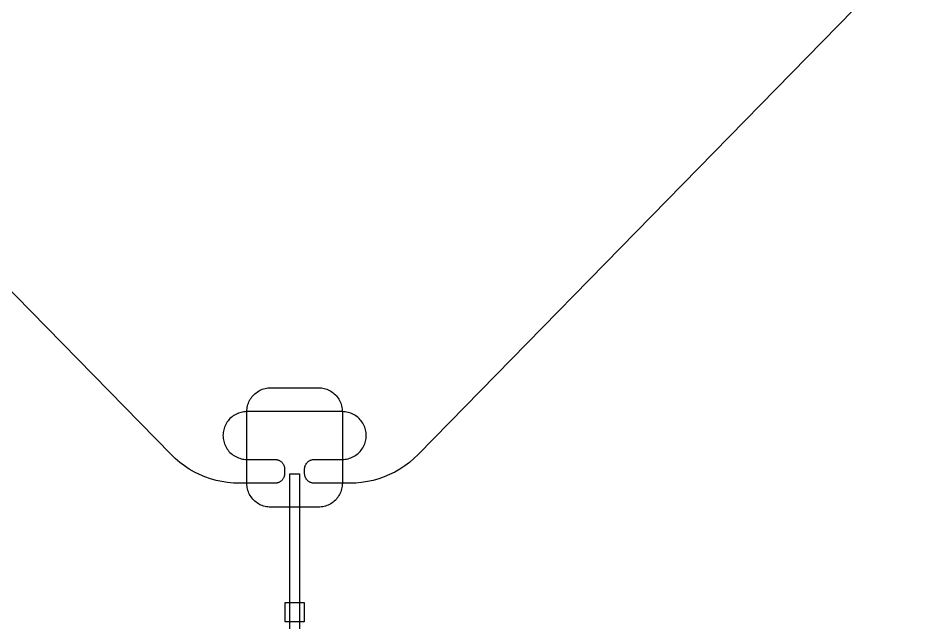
# Model space of a CAD drawing. Extents: x -550 to 354, y -1021 to 1021.
# Drawn here: x -28.9 to 66.2, y 48.9 to 112.2 of the extents above; entities that cross this region are included whole.
import ezdxf

# ---------------------------------------------------------------- set-up
doc = ezdxf.new("R2010")
doc.units = 13
doc.header["$MEASUREMENT"] = 0
for name, color, linetype in [('L1D1000', 3, 'Continuous'), ('L2D2100', 7, 'Continuous'), ('L4D1800', 1, 'Continuous'), ('L7D1800', 6, 'Continuous')]:
    doc.layers.add(name, color=color, linetype=linetype)

msp = doc.modelspace()

# ---------------------------------------------------------------- linework, layer by layer
at = {"layer": 'L1D1000'}
msp.add_lwpolyline([(-1, 49), (-1, 51), (1, 51), (1, 49)], close=True, dxfattribs=at)
at = {"layer": 'L2D2100'}
msp.add_lwpolyline([(-0.5, 37.767), (-0.5, 64.5), (0.5, 64.5), (0.5, 37.767)], close=True, dxfattribs=at)
at = {"layer": 'L4D1800'}
msp.add_lwpolyline([(-2.5, 61), (-2.651, 61.005), (-2.801, 61.018), (-2.951, 61.041), (-3.098, 61.073), (-3.244, 61.113), (-3.387, 61.162), (-3.526, 61.22), (-3.662, 61.286), (-3.793, 61.361), (-3.92, 61.443), (-4.042, 61.532), (-4.158, 61.629), (-4.268, 61.732), (-4.371, 61.842), (-4.468, 61.958), (-4.557, 62.08), (-4.639, 62.207), (-4.714, 62.338), (-4.78, 62.474), (-4.838, 62.613), (-4.887, 62.756), (-4.927, 62.902), (-4.959, 63.049), (-4.982, 63.199), (-4.995, 63.349), (-5, 63.5), (-5, 71), (-4.995, 71.151), (-4.982, 71.301), (-4.959, 71.451), (-4.927, 71.598), (-4.887, 71.744), (-4.838, 71.887), (-4.78, 72.026), (-4.714, 72.162), (-4.639, 72.293), (-4.557, 72.42), (-4.468, 72.542), (-4.371, 72.658), (-4.268, 72.768), (-4.158, 72.871), (-4.042, 72.968), (-3.92, 73.057), (-3.793, 73.139), (-3.662, 73.214), (-3.526, 73.28), (-3.387, 73.338), (-3.244, 73.387), (-3.098, 73.427), (-2.951, 73.459), (-2.801, 73.482), (-2.651, 73.495), (-2.5, 73.5), (2.5, 73.5), (2.651, 73.495), (2.801, 73.482), (2.951, 73.459), (3.098, 73.427), (3.244, 73.387), (3.387, 73.338), (3.526, 73.28), (3.662, 73.214), (3.793, 73.139), (3.92, 73.057), (4.042, 72.968), (4.158, 72.871), (4.268, 72.768), (4.371, 72.658), (4.468, 72.542), (4.557, 72.42), (4.639, 72.293), (4.714, 72.162), (4.78, 72.026), (4.838, 71.887), (4.887, 71.744), (4.927, 71.598), (4.959, 71.451), (4.982, 71.301), (4.995, 71.151), (5, 71), (5, 63.5), (4.995, 63.349), (4.982, 63.199), (4.959, 63.049), (4.927, 62.902), (4.887, 62.756), (4.838, 62.613), (4.78, 62.474), (4.714, 62.338), (4.639, 62.207), (4.557, 62.08), (4.468, 61.958), (4.371, 61.842), (4.268, 61.732), (4.158, 61.629), (4.042, 61.532), (3.92, 61.443), (3.793, 61.361), (3.662, 61.286), (3.526, 61.22), (3.387, 61.162), (3.244, 61.113), (3.098, 61.073), (2.951, 61.041), (2.801, 61.018), (2.651, 61.005), (2.5, 61)], close=True, dxfattribs=at)
at = {"layer": 'L7D1800'}
msp.add_lwpolyline([(110.733, 166.423), (12.941, 66.505), (12.5, 66.081), (12.033, 65.685), (11.543, 65.317), (11.032, 64.981), (10.5, 64.676), (9.952, 64.405), (9.387, 64.168), (8.809, 63.965), (8.22, 63.799), (7.622, 63.668), (7.017, 63.575), (6.407, 63.519), (5.795, 63.5), (2.05, 63.5), (1.99, 63.502), (1.929, 63.507), (1.87, 63.516), (1.811, 63.529), (1.752, 63.545), (1.695, 63.565), (1.64, 63.588), (1.585, 63.615), (1.533, 63.644), (1.482, 63.677), (1.433, 63.713), (1.387, 63.751), (1.343, 63.793), (1.301, 63.837), (1.263, 63.883), (1.227, 63.932), (1.194, 63.983), (1.165, 64.035), (1.138, 64.09), (1.115, 64.145), (1.095, 64.202), (1.079, 64.261), (1.066, 64.32), (1.057, 64.379), (1.052, 64.44), (1.05, 64.5), (1.05, 65), (1.052, 65.06), (1.057, 65.121), (1.066, 65.18), (1.079, 65.239), (1.095, 65.298), (1.115, 65.355), (1.138, 65.41), (1.165, 65.465), (1.194, 65.517), (1.227, 65.568), (1.263, 65.617), (1.301, 65.663), (1.343, 65.707), (1.387, 65.749), (1.433, 65.787), (1.482, 65.823), (1.533, 65.856), (1.585, 65.885), (1.64, 65.912), (1.695, 65.935), (1.752, 65.955), (1.811, 65.971), (1.87, 65.984), (1.929, 65.993), (1.99, 65.998), (2.05, 66), (5, 66), (5.151, 66.005), (5.301, 66.018), (5.451, 66.041), (5.598, 66.073), (5.744, 66.113), (5.887, 66.162), (6.026, 66.22), (6.162, 66.286), (6.293, 66.361), (6.42, 66.443), (6.542, 66.532), (6.658, 66.629), (6.768, 66.732), (6.871, 66.842), (6.968, 66.958), (7.057, 67.08), (7.139, 67.207), (7.214, 67.338), (7.28, 67.474), (7.338, 67.613), (7.387, 67.756), (7.427, 67.902), (7.459, 68.049), (7.482, 68.199), (7.495, 68.349), (7.5, 68.5), (7.495, 68.651), (7.482, 68.801), (7.459, 68.951), (7.427, 69.098), (7.387, 69.244), (7.338, 69.387), (7.28, 69.526), (7.214, 69.662), (7.139, 69.793), (7.057, 69.92), (6.968, 70.042), (6.871, 70.158), (6.768, 70.268), (6.658, 70.371), (6.542, 70.468), (6.42, 70.557), (6.293, 70.639), (6.162, 70.714), (6.026, 70.78), (5.887, 70.838), (5.744, 70.887), (5.598, 70.927), (5.451, 70.959), (5.301, 70.982), (5.151, 70.995), (5, 71), (-5, 71), (-5.151, 70.995), (-5.301, 70.982), (-5.451, 70.959), (-5.598, 70.927), (-5.744, 70.887), (-5.887, 70.838), (-6.026, 70.78), (-6.162, 70.714), (-6.293, 70.639), (-6.42, 70.557), (-6.542, 70.468), (-6.658, 70.371), (-6.768, 70.268), (-6.871, 70.158), (-6.968, 70.042), (-7.057, 69.92), (-7.139, 69.793), (-7.214, 69.662), (-7.28, 69.526), (-7.338, 69.387), (-7.387, 69.244), (-7.427, 69.098), (-7.459, 68.951), (-7.482, 68.801), (-7.495, 68.651), (-7.5, 68.5), (-7.495, 68.349), (-7.482, 68.199), (-7.459, 68.049), (-7.427, 67.902), (-7.387, 67.756), (-7.338, 67.613), (-7.28, 67.474), (-7.214, 67.338), (-7.139, 67.207), (-7.057, 67.08), (-6.968, 66.958), (-6.871, 66.842), (-6.768, 66.732), (-6.658, 66.629), (-6.542, 66.532), (-6.42, 66.443), (-6.293, 66.361), (-6.162, 66.286), (-6.026, 66.22), (-5.887, 66.162), (-5.744, 66.113), (-5.598, 66.073), (-5.451, 66.041), (-5.301, 66.018), (-5.151, 66.005), (-5, 66), (-2.05, 66), (-1.99, 65.998), (-1.929, 65.993), (-1.87, 65.984), (-1.811, 65.971), (-1.752, 65.955), (-1.695, 65.935), (-1.64, 65.912), (-1.585, 65.885), (-1.533, 65.856), (-1.482, 65.823), (-1.433, 65.787), (-1.387, 65.749), (-1.343, 65.707), (-1.301, 65.663), (-1.263, 65.617), (-1.227, 65.568), (-1.194, 65.517), (-1.165, 65.465), (-1.138, 65.41), (-1.115, 65.355), (-1.095, 65.298), (-1.079, 65.239), (-1.066, 65.18), (-1.057, 65.121), (-1.052, 65.06), (-1.05, 65), (-1.05, 64.5), (-1.052, 64.44), (-1.057, 64.379), (-1.066, 64.32), (-1.079, 64.261), (-1.095, 64.202), (-1.115, 64.145), (-1.138, 64.09), (-1.165, 64.035), (-1.194, 63.983), (-1.227, 63.932), (-1.263, 63.883), (-1.301, 63.837), (-1.343, 63.793), (-1.387, 63.751), (-1.433, 63.713), (-1.482, 63.677), (-1.533, 63.644), (-1.585, 63.615), (-1.64, 63.588), (-1.695, 63.565), (-1.752, 63.545), (-1.811, 63.529), (-1.87, 63.516), (-1.929, 63.507), (-1.99, 63.502), (-2.05, 63.5), (-5.795, 63.5), (-6.407, 63.519), (-7.017, 63.575), (-7.622, 63.668), (-8.22, 63.799), (-8.809, 63.965), (-9.387, 64.168), (-9.952, 64.405), (-10.5, 64.676), (-11.032, 64.981), (-11.543, 65.317), (-12.033, 65.685), (-12.5, 66.081), (-12.941, 66.505), (-110.733, 166.423)], dxfattribs=at)

doc.saveas('drawing.dxf')
